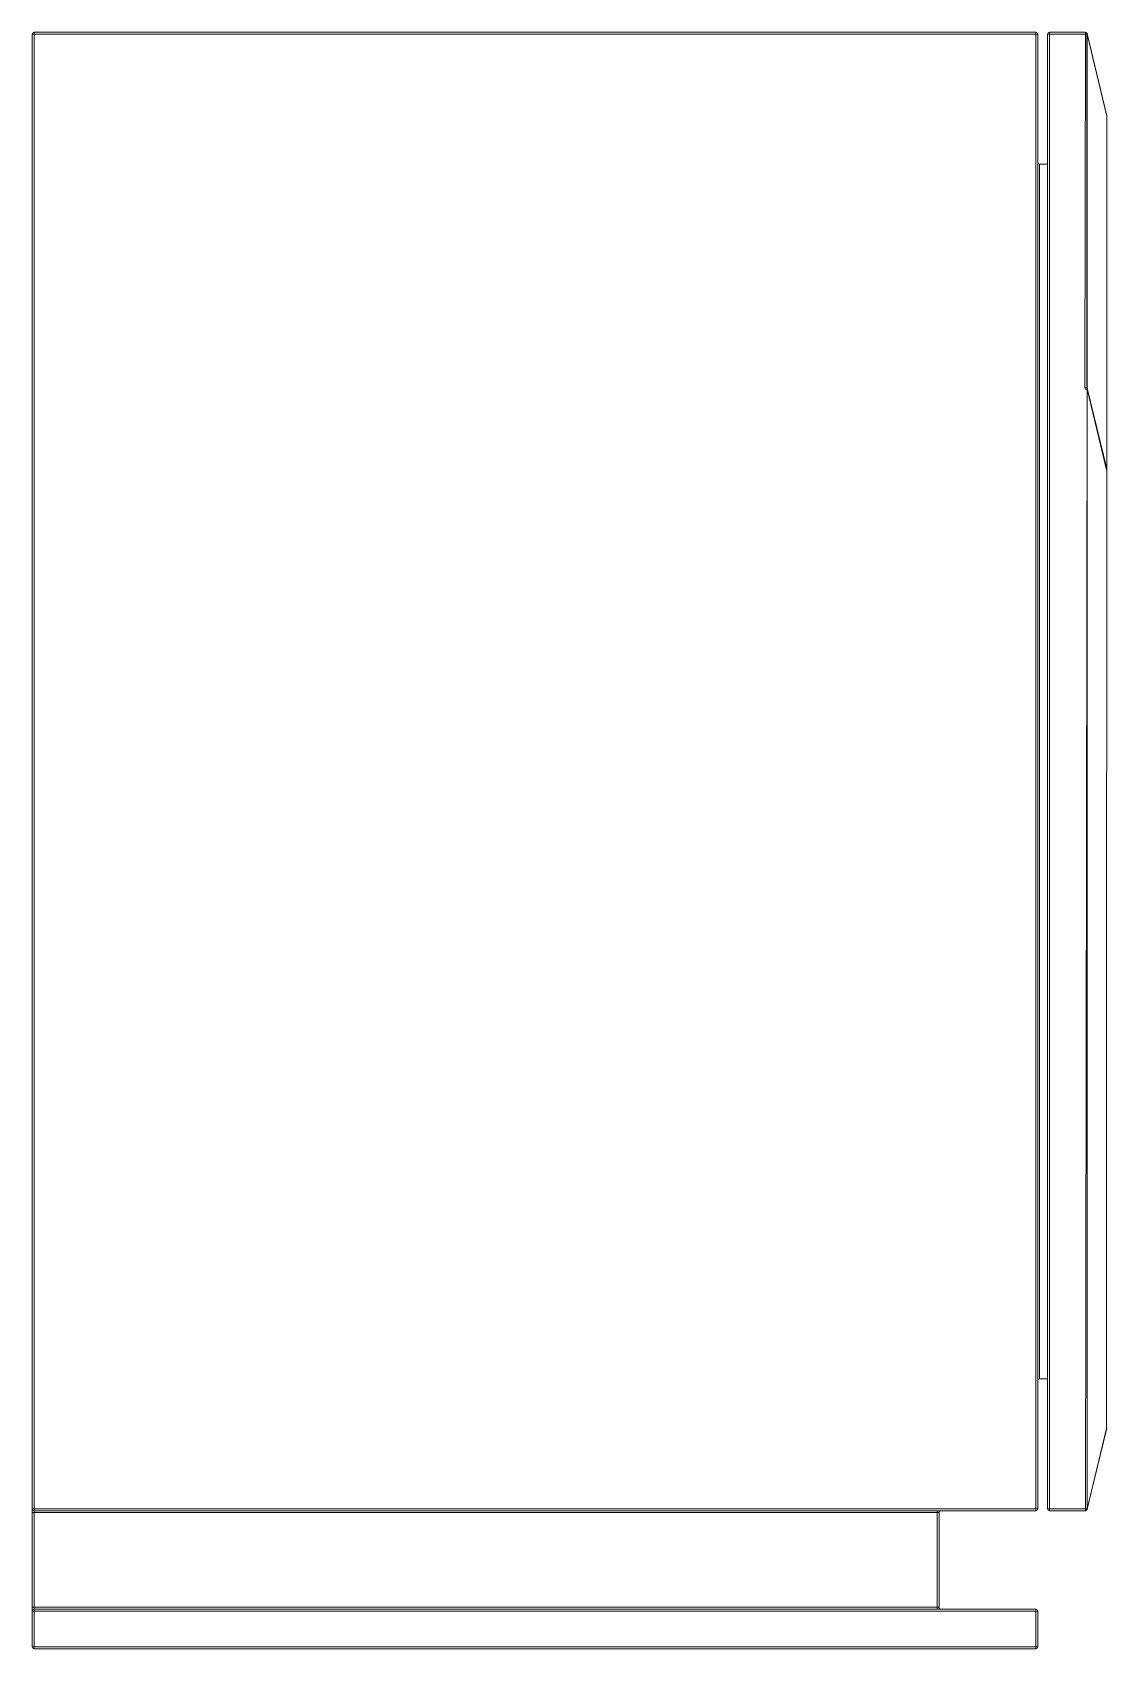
# Paper-space layout '_Gauche' of a CAD drawing. Header units: millimetres. Extents: x -255 to 290, y 0 to 820.
import ezdxf

# ---------------------------------------------------------------- set-up
doc = ezdxf.new("R2010")
doc.units = ezdxf.units.MM

psp = doc.layouts.new('_Gauche')

# ---------------------------------------------------------------- linework, layer by layer
at = {"color": 7, "linetype": 'Continuous', "lineweight": 15}
for p, q in [((-255, 819), (255, 819)), ((-255, 1), (-255, 819)), ((-254, 820), (254, 820)), ((-254, 0), (-254, 820)), ((254, 70), (254, 820)), ((255, 819), (255, 71)), ((260, 819), (280.18, 819)), ((260, 71), (260, 819)), ((261, 70), (261, 820)), ((261, 820), (279, 820)), ((279, 639.88), (279.21, 820)), ((280, 819), (280, 640)), ((280.13, 639.47), (280.18, 819)), ((280.18, 819.23), (289.97, 778.29)), ((289.97, 778.06), (280.18, 819)), ((289.97, 111.94), (290, 778.06)), ((256, 753.18), (256, 136.82)), ((260, 753.18), (256, 753.18)), ((279, 639.88), (280, 640)), ((279.21, 639), (279, 639.88)), ((280, 640), (289.97, 598.29)), ((279.21, 70), (280.18, 639.23)), ((279.21, 639), (280.18, 639)), ((280.18, 639.47), (290, 598.53)), ((280.18, 639), (280.18, 71)), ((289.97, 598.06), (280.18, 639)), ((260, 136.82), (256, 136.82)), ((280.18, 71), (290, 111.94)), ((289.97, 111.71), (280.18, 70.77)), ((-255, 71), (255, 71)), ((-255, 69), (205, 69)), ((254, 70), (-254, 70)), ((204, 20), (204, 70)), ((205, 69), (205, 21)), ((260, 71), (280.18, 71)), ((279.21, 70), (261, 70)), ((280.2, 70.88), (279.21, 71)), ((-255, 21), (205, 21)), ((-255, 19), (255, 19)), ((-254, 20), (254, 20)), ((254, 0), (254, 20)), ((255, 19), (255, 1)), ((-255, 1), (255, 1)), ((254, 0), (-254, 0))]:
    psp.add_line(p, q, dxfattribs=at)
at = {"color": 8, "linetype": 'Continuous', "lineweight": 15}
psp.add_line((280.18, 819.23), (279.98, 819.18), dxfattribs=at)
at = {"color": 7, "linetype": 'Continuous', "lineweight": 15, "flags": 128}
psp.add_lwpolyline([(289.97, 598.53), (289.98, 598.35), (289.98, 598.27), (289.97, 598.29)], dxfattribs=at)
at = {"color": 7, "linetype": 'Continuous', "lineweight": 15}
for centre, radius, start, end in [((261, 819), 1, 90, 180), ((279, 819), 1, 0, 90), ((279.21, 819), 1, 13.44773, 90), ((-254, 819), 1, 90, 180), ((254, 819), 1, 0, 90), ((279.69, 819.12), 0.511, 346.84199, 13.15801), ((289.48, 778.18), 0.511, 346.84199, 13.15801), ((289, 778.06), 1, 0, 13.44773), ((256, 754.18), 1, 180, 270), ((281, 640.12), 1, 180, 193.44773), ((284.71, 639.83), 4.54, 184.5924, 193.52216), ((279.69, 639.12), 0.511, 346.84199, 13.15801), ((289.48, 598.18), 0.511, 346.84199, 13.15801), ((289, 598.06), 1, 360, 13.44773), ((256, 135.82), 1, 90, 180), ((289.48, 111.82), 0.511, 346.84199, 13.15801), ((289, 111.94), 1, 346.55227, 360), ((-254, 71), 1, 180, 270), ((206, 69), 1, 90, 180), ((254, 71), 1, 270, 0), ((261, 71), 1, 180, 270), ((279.21, 71), 0.995, 270.17221, 353.46172), ((279.21, 71), 1, 270, 346.55227), ((279.66, 70.88), 0.534, 0.11816, 12.87397), ((279.7, 70.88), 0.492, 346.59036, 0.05711), ((-254, 19), 1, 90, 180), ((206, 21), 1, 180, 270), ((254, 19), 1, 0, 90), ((-254, 1), 1, 180, 270), ((254, 1), 1, 270, 0)]:
    psp.add_arc(centre, radius, start, end, dxfattribs=at)

doc.saveas('drawing.dxf')
